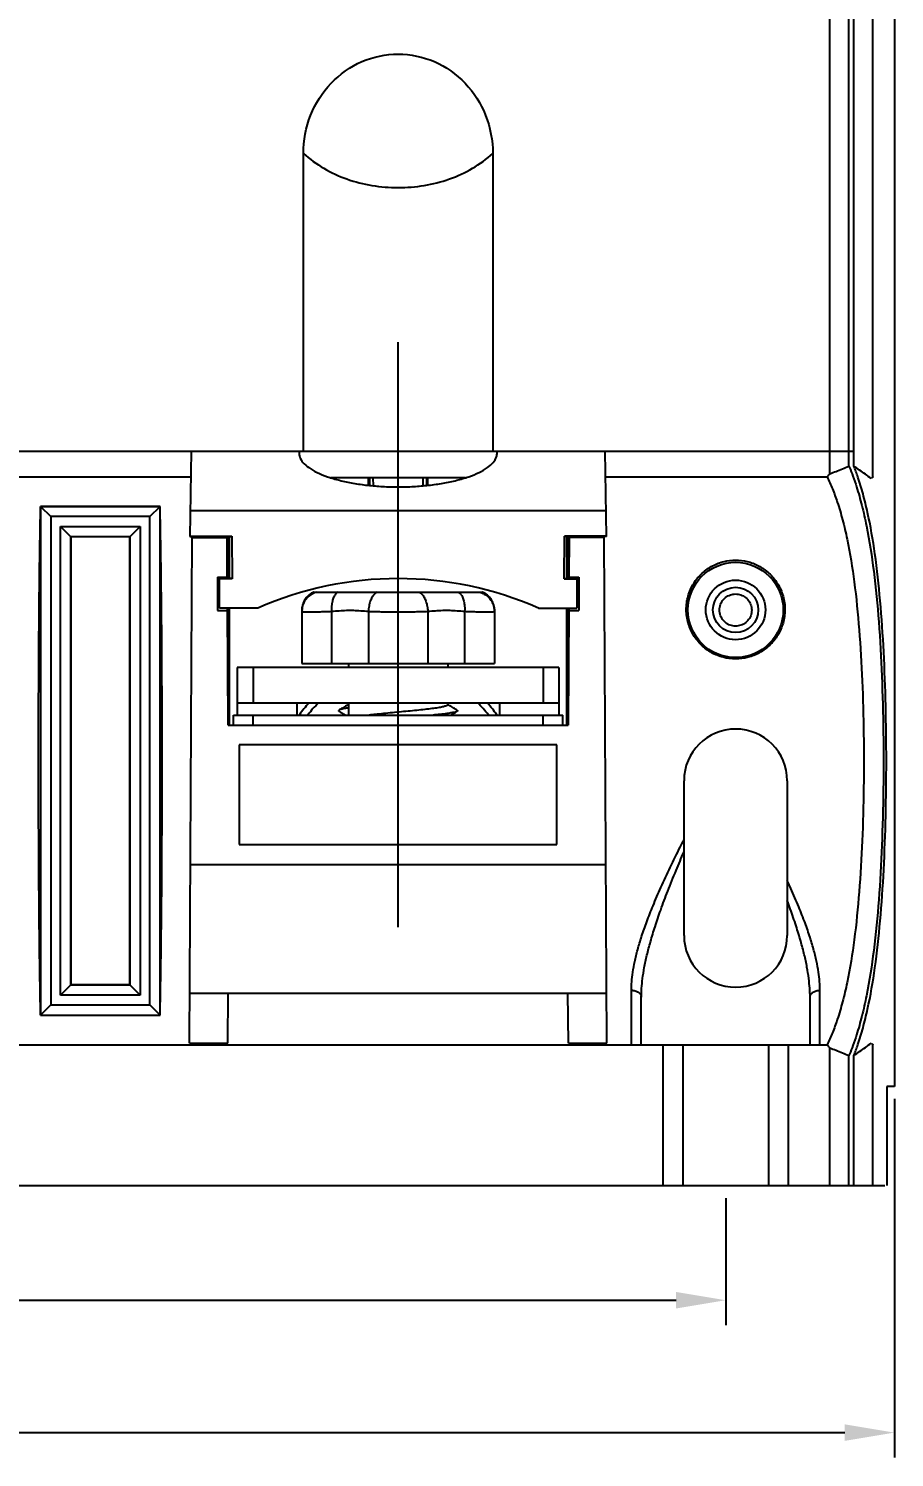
# Model space of a CAD drawing. Header units: millimetres. Extents: x 107 to 2900, y 85 to 3996.
# Drawn here: x 2060.7 to 2104.3, y 3585.3 to 3657.2 of the extents above; entities that cross this region are included whole.
import ezdxf
from ezdxf.lldxf.tags import DXFTag

# ---------------------------------------------------------------- set-up
doc = ezdxf.new("R2010")
doc.units = ezdxf.units.MM
doc.layers.add('2', color=7, linetype='Continuous')
doc.styles.get("Standard").update_dxf_attribs({"font": 'BareunDotumPro1.ttf'})
tags = doc.linetypes.add('CENTER', pattern=[2, 1.25, -0.25, 0.25, -0.25]).pattern_tags.tags
tags[10:11] = [DXFTag(74, 4), DXFTag(75, 0), DXFTag(340, '0'), DXFTag(46, 1.0), DXFTag(50, 0.0), DXFTag(44, 0.0), DXFTag(45, 0.0)]
tags[8:9] = [DXFTag(74, 4), DXFTag(75, 0), DXFTag(340, '0'), DXFTag(46, 1.0), DXFTag(50, 0.0), DXFTag(44, 0.0), DXFTag(45, 0.0)]
tags[6:7] = [DXFTag(74, 4), DXFTag(75, 0), DXFTag(340, '0'), DXFTag(46, 1.0), DXFTag(50, 0.0), DXFTag(44, 0.0), DXFTag(45, 0.0)]
tags[4:5] = [DXFTag(74, 4), DXFTag(75, 0), DXFTag(340, '0'), DXFTag(46, 1.0), DXFTag(50, 0.0), DXFTag(44, 0.0), DXFTag(45, 0.0)]
doc.dimstyles.new('ISO-25', dxfattribs={"dimtxt": 2.5, "dimasz": 2.5, "dimexe": 1.25, "dimexo": 0.625, "dimtad": 1, "dimtxsty": 'Standard', "dimcen": 2.5, "dimadec": 0, "dimazin": 0, "dimtfac": 1, "dimtmove": 0, "dimatfit": 3, "dimfxl": 0, "dimarcsym": 0})

# ---------------------------------------------------------------- blocks, each defined once
blk = doc.blocks.new('*D58')
at = {"color": 0, "lineweight": -2}
for p, q in [((2002.82, 3598.334), (2002.82, 3591.938)), ((2095.82, 3598.334), (2095.82, 3591.938)), ((2005.32, 3593.188), (2093.32, 3593.188))]:
    blk.add_line(p, q, dxfattribs=at)
at = {"color": 0}
for points in [[(2005.32, 3593.604), (2005.32, 3592.771), (2002.82, 3593.188)], [(2093.32, 3592.771), (2093.32, 3593.604), (2095.82, 3593.188)]]:
    blk.add_solid(points, dxfattribs=at)
at = {"layer": 'Defpoints', "color": 0}
for p in [(2002.82, 3598.959), (2095.82, 3598.959), (2095.82, 3593.188)]:
    blk.add_point(p, dxfattribs=at)
at = {"color": 0, "insert": (2049.32, 3595.063), "char_height": 2.5, "attachment_point": 5}
blk.add_mtext('93', dxfattribs=at)
blk = doc.blocks.new('*D59')
at = {"color": 0, "lineweight": -2}
for p, q in [((1994.32, 3603.334), (1994.32, 3585.269)), ((2104.32, 3603.334), (2104.32, 3585.269)), ((1996.82, 3586.519), (2101.82, 3586.519))]:
    blk.add_line(p, q, dxfattribs=at)
at = {"color": 0}
for points in [[(1996.82, 3586.936), (1996.82, 3586.103), (1994.32, 3586.519)], [(2101.82, 3586.103), (2101.82, 3586.936), (2104.32, 3586.519)]]:
    blk.add_solid(points, dxfattribs=at)
at = {"layer": 'Defpoints', "color": 0}
for p in [(1994.32, 3603.959), (2104.32, 3603.959), (2104.32, 3586.519)]:
    blk.add_point(p, dxfattribs=at)
at = {"color": 0, "insert": (2049.32, 3588.394), "char_height": 2.5, "attachment_point": 5}
blk.add_mtext('110', dxfattribs=at)

msp = doc.modelspace()

# ---------------------------------------------------------------- linework, layer by layer
at = {"color": 7, "linetype": 'Continuous'}
for p, q in [((2101.063, 3634.811), (2101.063, 3697.959)), ((2102.027, 3635.208), (2102.027, 3697.459)), ((2102.274, 3635.208), (2102.274, 3697.459)), ((2103.24, 3634.659), (2103.24, 3697.959)), ((2104.32, 3697.459), (2104.32, 3603.959)), ((2074.55, 3635.959), (2074.55, 3650.959)), ((2084.089, 3650.959), (2084.089, 3635.959)), ((1994.32, 3635.959), (2102.274, 3635.959)), ((2068.895, 3635.959), (2068.82, 3631.658)), ((2074.337, 3635.959), (2074.331, 3635.873)), ((2084.308, 3635.873), (2084.302, 3635.959)), ((2089.819, 3631.658), (2089.744, 3635.959)), ((2059.767, 3634.659), (2068.873, 3634.659)), ((2082.718, 3634.621), (2075.921, 3634.621)), ((2077.817, 3634.621), (2077.817, 3634.237)), ((2077.87, 3634.621), (2077.87, 3634.232)), ((2078.073, 3634.216), (2078.07, 3634.621)), ((2080.57, 3634.621), (2080.566, 3634.216)), ((2080.77, 3634.232), (2080.77, 3634.621)), ((2080.822, 3634.237), (2080.822, 3634.621)), ((2089.767, 3634.659), (2100.929, 3634.659)), ((2061.31, 3633.168), (2067.329, 3633.168)), ((2061.31, 3633.168), (2061.82, 3632.659)), ((2061.311, 3633.167), (2061.311, 3607.55)), ((2067.328, 3633.167), (2061.311, 3633.167)), ((2061.82, 3632.659), (2061.82, 3608.059)), ((2066.82, 3632.659), (2061.82, 3632.659)), ((2066.82, 3632.659), (2067.329, 3633.168)), ((2066.82, 3608.059), (2066.82, 3632.659)), ((2067.328, 3607.55), (2067.328, 3633.167)), ((2068.843, 3632.961), (2089.796, 3632.961)), ((2062.32, 3608.559), (2062.32, 3632.159)), ((2062.32, 3632.159), (2066.32, 3632.159)), ((2062.32, 3632.159), (2062.837, 3631.641)), ((2065.802, 3631.641), (2066.32, 3632.159)), ((2066.32, 3632.159), (2066.32, 3608.559)), ((2062.828, 3609.067), (2062.828, 3631.65)), ((2062.828, 3631.65), (2065.811, 3631.65)), ((2062.837, 3631.641), (2062.837, 3609.076)), ((2065.802, 3631.641), (2062.837, 3631.641)), ((2065.802, 3609.076), (2065.802, 3631.641)), ((2065.811, 3631.65), (2065.811, 3609.067)), ((2068.806, 3606.144), (2068.94, 3631.658)), ((2068.82, 3631.658), (2070.942, 3631.658)), ((2068.821, 3631.68), (2070.942, 3631.68)), ((2068.94, 3631.608), (2070.706, 3631.608)), ((2070.716, 3629.54), (2070.705, 3631.658)), ((2070.82, 3629.54), (2070.82, 3631.658)), ((2070.942, 3631.68), (2070.953, 3629.518)), ((2087.686, 3629.518), (2087.697, 3631.68)), ((2089.819, 3631.68), (2087.697, 3631.68)), ((2089.819, 3631.658), (2087.697, 3631.658)), ((2087.82, 3629.54), (2087.82, 3631.658)), ((2087.934, 3631.658), (2087.923, 3629.54)), ((2089.699, 3631.608), (2087.933, 3631.608)), ((2089.833, 3606.144), (2089.699, 3631.658)), ((2070.22, 3629.615), (2070.716, 3629.615)), ((2070.22, 3629.615), (2070.22, 3627.934)), ((2070.953, 3629.54), (2070.32, 3629.54)), ((2070.32, 3628.054), (2070.32, 3629.54)), ((2070.953, 3629.518), (2070.32, 3629.518)), ((2087.686, 3629.54), (2088.32, 3629.54)), ((2087.686, 3629.518), (2088.32, 3629.518)), ((2087.923, 3629.615), (2088.42, 3629.615)), ((2088.32, 3629.54), (2088.32, 3628.054)), ((2088.42, 3629.615), (2088.42, 3627.934)), ((2070.22, 3628.38), (2070.32, 3628.38)), ((2075.224, 3628.859), (2076.288, 3628.859)), ((2078.256, 3628.859), (2080.383, 3628.859)), ((2082.351, 3628.859), (2083.415, 3628.859)), ((2088.32, 3628.38), (2088.42, 3628.38)), ((2070.22, 3627.934), (2070.725, 3627.934)), ((2072.252, 3628.054), (2070.32, 3628.054)), ((2070.755, 3622.159), (2070.724, 3628.054)), ((2070.82, 3622.159), (2070.82, 3628.054)), ((2074.47, 3627.942), (2074.47, 3625.259)), ((2075.97, 3627.892), (2075.97, 3625.259)), ((2077.82, 3627.892), (2077.82, 3625.259)), ((2080.82, 3627.892), (2080.82, 3625.259)), ((2082.669, 3627.892), (2082.669, 3625.259)), ((2084.169, 3627.942), (2084.169, 3625.259)), ((2086.387, 3628.054), (2088.32, 3628.054)), ((2087.82, 3622.159), (2087.82, 3628.054)), ((2087.915, 3628.054), (2087.884, 3622.159)), ((2087.914, 3627.934), (2088.42, 3627.934)), ((2071.22, 3625.059), (2071.22, 3622.659)), ((2087.42, 3625.059), (2071.22, 3625.059)), ((2072.02, 3625.059), (2072.02, 3623.259)), ((2074.47, 3625.259), (2084.169, 3625.259)), ((2076.82, 3625.259), (2076.82, 3625.059)), ((2081.82, 3625.259), (2081.82, 3625.059)), ((2086.62, 3625.059), (2086.62, 3623.259)), ((2087.42, 3625.059), (2087.42, 3622.659)), ((2087.42, 3623.259), (2071.22, 3623.259)), ((2074.22, 3623.259), (2074.22, 3622.659)), ((2076.82, 3623.259), (2076.82, 3622.659)), ((2081.82, 3623.259), (2081.82, 3623.184)), ((2084.42, 3623.259), (2084.42, 3622.659)), ((2071.02, 3622.659), (2087.62, 3622.659)), ((2071.02, 3622.159), (2071.02, 3622.659)), ((2072.02, 3622.159), (2072.02, 3622.659)), ((2086.62, 3622.159), (2086.62, 3622.659)), ((2087.62, 3622.159), (2087.62, 3622.659)), ((2070.755, 3622.159), (2087.884, 3622.159)), ((2087.32, 3621.159), (2071.32, 3621.159)), ((2071.32, 3621.159), (2071.32, 3616.144)), ((2087.32, 3616.144), (2087.32, 3621.159)), ((2071.32, 3616.144), (2087.32, 3616.144)), ((2068.853, 3615.144), (2089.786, 3615.144)), ((2062.32, 3608.559), (2062.837, 3609.076)), ((2065.811, 3609.067), (2062.828, 3609.067)), ((2062.837, 3609.076), (2065.802, 3609.076)), ((2065.802, 3609.076), (2066.32, 3608.559)), ((2091.07, 3606.059), (2091.07, 3608.803)), ((2100.57, 3606.059), (2100.57, 3608.803)), ((2066.32, 3608.559), (2062.32, 3608.559)), ((2068.82, 3608.659), (2089.82, 3608.659)), ((2070.741, 3606.144), (2070.763, 3608.659)), ((2087.898, 3606.144), (2087.876, 3608.659)), ((2091.57, 3606.059), (2091.57, 3608.459)), ((2100.07, 3606.059), (2100.07, 3608.459)), ((2061.31, 3607.549), (2061.82, 3608.059)), ((2061.31, 3607.549), (2067.329, 3607.549)), ((2061.311, 3607.55), (2067.328, 3607.55)), ((2061.82, 3608.059), (2066.82, 3608.059)), ((2066.82, 3608.059), (2067.329, 3607.549)), ((1997.71, 3606.059), (2100.929, 3606.059)), ((2068.806, 3606.144), (2070.741, 3606.144)), ((2087.898, 3606.144), (2089.833, 3606.144)), ((2092.67, 3598.959), (2092.67, 3606.059)), ((2093.67, 3598.959), (2093.67, 3606.059)), ((2097.97, 3606.059), (2097.97, 3598.959)), ((2098.97, 3606.059), (2098.97, 3598.959)), ((2103.24, 3598.959), (2103.24, 3606.059)), ((2101.063, 3598.959), (2101.063, 3605.907)), ((2102.027, 3598.959), (2102.027, 3605.51)), ((2102.274, 3598.959), (2102.274, 3605.51)), ((2104.32, 3603.959), (2103.933, 3603.959)), ((2103.933, 3603.959), (2103.933, 3598.959)), ((1994.706, 3598.959), (2103.833, 3598.959))]:
    msp.add_line(p, q, dxfattribs=at)
msp.add_line((2093.67, 3598.959), (2097.97, 3598.959))
for radius in [2.4, 1.5, 1.141]:
    msp.add_circle((2096.32, 3627.959), radius, dxfattribs=at)
for centre, radius, start, end in [((2079.32, 3611.986), 17.553, 66.25627, 113.74373), ((2075.47, 3627.942), 1, 113.59432, 180.00008), ((2083.169, 3627.942), 1, 359.99992, 66.40568), ((2079.32, 3619.159), 6.09, 137.65432, 144.72386), ((2079.32, 3619.159), 5.75, 134.20131, 142.30207), ((2079.32, 3619.159), 5.75, 37.69793, 45.79869), ((2079.32, 3619.159), 6.09, 35.27614, 42.34568)]:
    msp.add_arc(centre, radius, start, end, dxfattribs=at)
for points, knots in [([(2074.55, 3650.959), (2074.55, 3651.608), (2074.794, 3652.911), (2075.847, 3654.572), (2077.432, 3655.694), (2078.698, 3655.959), (2079.32, 3655.959)], [0, 0, 0, 0, 1.94756, 3.871175, 5.76041, 7.624952, 7.624952, 7.624952, 7.624952]), ([(2079.32, 3655.959), (2079.941, 3655.959), (2081.207, 3655.694), (2082.792, 3654.572), (2083.845, 3652.911), (2084.089, 3651.608), (2084.089, 3650.959)], [0, 0, 0, 0, 1.864542, 3.753778, 5.677393, 7.624952, 7.624952, 7.624952, 7.624952]), ([(2074.55, 3650.959), (2074.863, 3650.673), (2075.556, 3650.166), (2076.732, 3649.627), (2078.002, 3649.307), (2079.32, 3649.201), (2080.637, 3649.307), (2081.907, 3649.627), (2083.083, 3650.166), (2083.776, 3650.673), (2084.089, 3650.959)], [0, 0, 0, 0, 1.272243, 2.553383, 3.858524, 5.180168, 6.501812, 7.806953, 9.088093, 10.360336, 10.360336, 10.360336, 10.360336]), ([(2074.331, 3635.873), (2074.331, 3635.805), (2074.36, 3635.628), (2074.53, 3635.361), (2074.838, 3635.099), (2075.258, 3634.861), (2075.779, 3634.652), (2076.385, 3634.475), (2077.059, 3634.334), (2077.784, 3634.232), (2078.544, 3634.17), (2079.059, 3634.156), (2079.32, 3634.156)], [0, 0, 0, 0, 0.203734, 0.528289, 0.925523, 1.407122, 1.970203, 2.604887, 3.297966, 4.035159, 4.801755, 5.582085, 5.582085, 5.582085, 5.582085]), ([(2079.32, 3634.156), (2079.58, 3634.156), (2080.095, 3634.17), (2080.855, 3634.232), (2081.58, 3634.334), (2082.255, 3634.475), (2082.86, 3634.652), (2083.381, 3634.861), (2083.801, 3635.099), (2084.109, 3635.361), (2084.279, 3635.628), (2084.308, 3635.805), (2084.308, 3635.873)], [0, 0, 0, 0, 0.780331, 1.546927, 2.284119, 2.977198, 3.611882, 4.174963, 4.656562, 5.053796, 5.378351, 5.582085, 5.582085, 5.582085, 5.582085]), ([(2100.929, 3634.659), (2100.944, 3634.675), (2100.974, 3634.709), (2101.019, 3634.76), (2101.048, 3634.794), (2101.063, 3634.811)], [0, 0, 0, 0, 0.0674478, 0.1350212, 0.20272, 0.20272, 0.20272, 0.20272]), ([(2101.063, 3634.811), (2101.169, 3634.854), (2101.381, 3634.941), (2101.702, 3635.074), (2101.918, 3635.162), (2102.027, 3635.208)], [0, 0, 0, 0, 0.341067, 0.688457, 1.042153, 1.042153, 1.042153, 1.042153]), ([(2102.058, 3635.135), (2102.118, 3634.992), (2102.243, 3634.67), (2102.459, 3634.034), (2102.693, 3633.198), (2103.009, 3631.783), (2103.309, 3629.828), (2103.55, 3627.301), (2103.699, 3624.594), (2103.769, 3621.781), (2103.769, 3618.936), (2103.699, 3616.124), (2103.55, 3613.416), (2103.309, 3610.89), (2103.009, 3608.934), (2102.693, 3607.519), (2102.459, 3606.683), (2102.243, 3606.047), (2102.118, 3605.725), (2102.058, 3605.583)], [0, 0, 0, 0, 0.463011, 1.035557, 2.014411, 3.067396, 5.382461, 7.943506, 10.68002, 13.51464, 16.381502, 19.216154, 21.952744, 24.513796, 26.828842, 27.881838, 28.860707, 29.43324, 29.896226, 29.896226, 29.896226, 29.896226]), ([(2102.274, 3605.509), (2102.348, 3605.692), (2102.518, 3606.154), (2102.752, 3606.932), (2103.064, 3608.217), (2103.37, 3610.012), (2103.626, 3612.36), (2103.796, 3614.913), (2103.892, 3617.603), (2103.923, 3620.359), (2103.892, 3623.114), (2103.796, 3625.804), (2103.626, 3628.357), (2103.37, 3630.705), (2103.064, 3632.5), (2102.752, 3633.785), (2102.518, 3634.563), (2102.348, 3635.025), (2102.274, 3635.208)], [0, 0, 0, 0, 0.590407, 1.476782, 2.435061, 4.557223, 6.933281, 9.517562, 12.230875, 15.007767, 17.784647, 20.497923, 23.082174, 25.458295, 27.580473, 28.538748, 29.425125, 30.015599, 30.015599, 30.015599, 30.015599]), ([(2103.147, 3634.583), (2103.051, 3634.653), (2102.859, 3634.793), (2102.568, 3635.002), (2102.372, 3635.139), (2102.274, 3635.208)], [0, 0, 0, 0, 0.356038, 0.713735, 1.072856, 1.072856, 1.072856, 1.072856]), ([(2100.93, 3634.659), (2101.027, 3634.46), (2101.212, 3634.041), (2101.473, 3633.32), (2101.72, 3632.476), (2102.031, 3631.141), (2102.327, 3629.296), (2102.564, 3626.911), (2102.711, 3624.356), (2102.781, 3621.702), (2102.781, 3619.016), (2102.711, 3616.362), (2102.564, 3613.807), (2102.327, 3611.421), (2102.031, 3609.576), (2101.72, 3608.241), (2101.473, 3607.398), (2101.212, 3606.676), (2101.027, 3606.257), (2100.93, 3606.058)], [0, 0, 0, 0, 0.662796, 1.373783, 2.300692, 3.296634, 5.483974, 7.90205, 10.48504, 13.160321, 15.865947, 18.541258, 21.12432, 23.542403, 25.729724, 26.725677, 27.652601, 28.36358, 29.026346, 29.026346, 29.026346, 29.026346]), ([(2103.24, 3634.659), (2103.23, 3634.65), (2103.209, 3634.634), (2103.178, 3634.608), (2103.157, 3634.592), (2103.147, 3634.583)], [0, 0, 0, 0, 0.0400388, 0.0800812, 0.1201271, 0.1201271, 0.1201271, 0.1201271]), ([(2061.31, 3607.549), (2061.296, 3608.238), (2061.271, 3609.723), (2061.242, 3612.088), (2061.222, 3614.703), (2061.209, 3617.488), (2061.205, 3620.359), (2061.209, 3623.23), (2061.222, 3626.014), (2061.242, 3628.629), (2061.271, 3630.994), (2061.296, 3632.48), (2061.31, 3633.168)], [0, 0, 0, 0, 2.066607, 4.456351, 7.097404, 9.910266, 12.810366, 15.710465, 18.523328, 21.16438, 23.554125, 25.620731, 25.620731, 25.620731, 25.620731]), ([(2067.329, 3607.549), (2067.344, 3608.238), (2067.368, 3609.723), (2067.397, 3612.088), (2067.417, 3614.703), (2067.43, 3617.488), (2067.434, 3620.359), (2067.43, 3623.23), (2067.417, 3626.014), (2067.397, 3628.629), (2067.368, 3630.994), (2067.344, 3632.48), (2067.329, 3633.168)], [0, 0, 0, 0, 2.066607, 4.456351, 7.097404, 9.910266, 12.810366, 15.710465, 18.523328, 21.16438, 23.554125, 25.620731, 25.620731, 25.620731, 25.620731]), ([(2070.796, 3629.54), (2070.793, 3629.997), (2070.789, 3630.703), (2070.783, 3631.409), (2070.781, 3631.658)], [0, 0, 0, 0, 1.371543, 2.118142, 2.118142, 2.118142, 2.118142]), ([(2087.843, 3629.54), (2087.846, 3629.997), (2087.85, 3630.703), (2087.856, 3631.409), (2087.858, 3631.658)], [0, 0, 0, 0, 1.371543, 2.118142, 2.118142, 2.118142, 2.118142]), ([(2093.835, 3627.959), (2093.833, 3628.195), (2093.896, 3628.665), (2094.179, 3629.305), (2094.611, 3629.828), (2095.142, 3630.203), (2095.722, 3630.422), (2096.319, 3630.494), (2096.917, 3630.422), (2097.497, 3630.203), (2098.028, 3629.828), (2098.46, 3629.305), (2098.743, 3628.665), (2098.806, 3628.195), (2098.804, 3627.959)], [0, 0, 0, 0, 0.708506, 1.399966, 2.073695, 2.717076, 3.328268, 3.917116, 4.50498, 5.116285, 5.75893, 6.434036, 7.12562, 7.833686, 7.833686, 7.833686, 7.833686]), ([(2075.224, 3628.859), (2075.139, 3628.837), (2074.973, 3628.771), (2074.76, 3628.611), (2074.596, 3628.401), (2074.493, 3628.156), (2074.47, 3627.979), (2074.47, 3627.892)], [0, 0, 0, 0, 0.263671, 0.527196, 0.790551, 1.053757, 1.316877, 1.316877, 1.316877, 1.316877]), ([(2074.574, 3628.386), (2074.573, 3628.385), (2074.55, 3628.338), (2074.531, 3628.29), (2074.516, 3628.242)], [0, 0, 0, 0, 0.0040152, 0.1547341, 0.1547341, 0.1547341, 0.1547341]), ([(2074.574, 3628.386), (2074.573, 3628.385), (2074.55, 3628.339), (2074.531, 3628.29), (2074.516, 3628.243)], [0, 0, 0, 0, 0.004011, 0.1546211, 0.1546211, 0.1546211, 0.1546211]), ([(2074.698, 3628.578), (2074.697, 3628.577), (2074.668, 3628.541), (2074.641, 3628.503), (2074.617, 3628.465)], [0, 0, 0, 0, 0.0060279, 0.1393603, 0.1393603, 0.1393603, 0.1393603]), ([(2074.863, 3628.737), (2074.861, 3628.736), (2074.826, 3628.709), (2074.793, 3628.68), (2074.764, 3628.65)], [0, 0, 0, 0, 0.0076805, 0.1323707, 0.1323707, 0.1323707, 0.1323707]), ([(2074.863, 3628.737), (2074.861, 3628.736), (2074.826, 3628.709), (2074.793, 3628.68), (2074.764, 3628.65)], [0, 0, 0, 0, 0.0076723, 0.1322679, 0.1322679, 0.1322679, 0.1322679]), ([(2075.07, 3628.859), (2075.064, 3628.856), (2074.991, 3628.823), (2074.921, 3628.782), (2074.863, 3628.737)], [0, 0, 0, 0, 0.0197613, 0.2394933, 0.2394933, 0.2394933, 0.2394933]), ([(2075.07, 3628.859), (2075.064, 3628.856), (2074.991, 3628.823), (2074.921, 3628.782), (2074.863, 3628.737)], [0, 0, 0, 0, 0.0197518, 0.2394887, 0.2394887, 0.2394887, 0.2394887]), ([(2075.07, 3628.859), (2075.07, 3628.864), (2075.105, 3628.851), (2075.143, 3628.864), (2075.195, 3628.859), (2075.224, 3628.859)], [0, 0, 0, 0, 0.0160581, 0.0669174, 0.1546589, 0.1546589, 0.1546589, 0.1546589]), ([(2076.288, 3628.859), (2076.243, 3628.835), (2076.157, 3628.758), (2076.065, 3628.595), (2075.999, 3628.388), (2075.965, 3628.148), (2075.964, 3627.978), (2075.97, 3627.892)], [0, 0, 0, 0, 0.152049, 0.336954, 0.555567, 0.800934, 1.061768, 1.061768, 1.061768, 1.061768]), ([(2076.288, 3628.859), (2076.434, 3628.859), (2076.736, 3628.858), (2077.207, 3628.859), (2077.717, 3628.858), (2078.071, 3628.859), (2078.256, 3628.859)], [0, 0, 0, 0, 0.437713, 0.906524, 1.412766, 1.967749, 1.967749, 1.967749, 1.967749]), ([(2078.256, 3628.859), (2078.207, 3628.835), (2078.113, 3628.758), (2078.001, 3628.597), (2077.91, 3628.39), (2077.846, 3628.15), (2077.825, 3627.979), (2077.82, 3627.892)], [0, 0, 0, 0, 0.161349, 0.356929, 0.584717, 0.83614, 1.099069, 1.099069, 1.099069, 1.099069]), ([(2080.383, 3628.859), (2080.568, 3628.859), (2080.922, 3628.858), (2081.432, 3628.859), (2081.903, 3628.858), (2082.205, 3628.859), (2082.351, 3628.859)], [0, 0, 0, 0, 0.554921, 1.061188, 1.529982, 1.967749, 1.967749, 1.967749, 1.967749]), ([(2080.383, 3628.859), (2080.432, 3628.835), (2080.526, 3628.758), (2080.638, 3628.597), (2080.729, 3628.39), (2080.793, 3628.15), (2080.814, 3627.979), (2080.82, 3627.892)], [0, 0, 0, 0, 0.161361, 0.356958, 0.584768, 0.836212, 1.099158, 1.099158, 1.099158, 1.099158]), ([(2082.351, 3628.859), (2082.396, 3628.835), (2082.482, 3628.758), (2082.574, 3628.595), (2082.64, 3628.388), (2082.674, 3628.148), (2082.675, 3627.978), (2082.669, 3627.892)], [0, 0, 0, 0, 0.152032, 0.336919, 0.555511, 0.800857, 1.061672, 1.061672, 1.061672, 1.061672]), ([(2083.415, 3628.859), (2083.444, 3628.859), (2083.496, 3628.864), (2083.533, 3628.85), (2083.57, 3628.864), (2083.57, 3628.859)], [0, 0, 0, 0, 0.0872353, 0.1383617, 0.1546589, 0.1546589, 0.1546589, 0.1546589]), ([(2083.415, 3628.859), (2083.5, 3628.837), (2083.666, 3628.771), (2083.879, 3628.611), (2084.043, 3628.401), (2084.146, 3628.156), (2084.169, 3627.979), (2084.169, 3627.892)], [0, 0, 0, 0, 0.263684, 0.527221, 0.790589, 1.053807, 1.316939, 1.316939, 1.316939, 1.316939]), ([(2083.776, 3628.737), (2083.718, 3628.782), (2083.648, 3628.823), (2083.576, 3628.856), (2083.569, 3628.859)], [0, 0, 0, 0, 0.219732, 0.2394933, 0.2394933, 0.2394933, 0.2394933]), ([(2083.776, 3628.737), (2083.718, 3628.782), (2083.648, 3628.823), (2083.576, 3628.856), (2083.569, 3628.859)], [0, 0, 0, 0, 0.2197369, 0.2394887, 0.2394887, 0.2394887, 0.2394887]), ([(2083.875, 3628.65), (2083.846, 3628.68), (2083.813, 3628.709), (2083.778, 3628.736), (2083.776, 3628.737)], [0, 0, 0, 0, 0.1246902, 0.1323707, 0.1323707, 0.1323707, 0.1323707]), ([(2083.875, 3628.65), (2083.846, 3628.68), (2083.813, 3628.709), (2083.778, 3628.736), (2083.776, 3628.737)], [0, 0, 0, 0, 0.1245955, 0.1322679, 0.1322679, 0.1322679, 0.1322679]), ([(2084.022, 3628.465), (2083.998, 3628.503), (2083.972, 3628.541), (2083.942, 3628.577), (2083.941, 3628.578)], [0, 0, 0, 0, 0.1333323, 0.1393603, 0.1393603, 0.1393603, 0.1393603]), ([(2084.022, 3628.465), (2083.998, 3628.503), (2083.971, 3628.541), (2083.942, 3628.577), (2083.941, 3628.578)], [0, 0, 0, 0, 0.1332298, 0.1392512, 0.1392512, 0.1392512, 0.1392512]), ([(2084.123, 3628.242), (2084.108, 3628.29), (2084.089, 3628.338), (2084.066, 3628.385), (2084.065, 3628.386)], [0, 0, 0, 0, 0.150719, 0.1547341, 0.1547341, 0.1547341, 0.1547341]), ([(2084.123, 3628.243), (2084.108, 3628.29), (2084.089, 3628.339), (2084.066, 3628.385), (2084.065, 3628.386)], [0, 0, 0, 0, 0.1506101, 0.1546211, 0.1546211, 0.1546211, 0.1546211]), ([(2096.32, 3627.142), (2096.229, 3627.142), (2096.044, 3627.173), (2095.797, 3627.311), (2095.607, 3627.53), (2095.504, 3627.806), (2095.505, 3628.104), (2095.611, 3628.381), (2095.803, 3628.598), (2096.05, 3628.733), (2096.231, 3628.763), (2096.32, 3628.763)], [0, 0, 0, 0, 0.272092, 0.550139, 0.832861, 1.122473, 1.416691, 1.707062, 1.992438, 2.26882, 2.533603, 2.533603, 2.533603, 2.533603]), ([(2096.32, 3628.763), (2096.409, 3628.763), (2096.592, 3628.732), (2096.838, 3628.597), (2097.029, 3628.379), (2097.135, 3628.103), (2097.135, 3627.805), (2097.031, 3627.528), (2096.841, 3627.31), (2096.594, 3627.173), (2096.41, 3627.142), (2096.32, 3627.142)], [0, 0, 0, 0, 0.268151, 0.543737, 0.826922, 1.118633, 1.412844, 1.702024, 1.985866, 2.26195, 2.533606, 2.533606, 2.533606, 2.533606]), ([(2070.819, 3622.159), (2070.818, 3622.505), (2070.817, 3623.771), (2070.813, 3625.696), (2070.807, 3627.275), (2070.804, 3627.934)], [0, 0, 0, 0, 1.039234, 3.796633, 5.775587, 5.775587, 5.775587, 5.775587]), ([(2074.47, 3627.892), (2074.47, 3627.884), (2074.507, 3627.874), (2074.56, 3627.87), (2074.664, 3627.866), (2074.8, 3627.865), (2074.975, 3627.865), (2075.183, 3627.867), (2075.422, 3627.871), (2075.688, 3627.878), (2075.873, 3627.886), (2075.97, 3627.892)], [0, 0, 0, 0, 0.023827, 0.084592, 0.184711, 0.323196, 0.4982, 0.70727, 0.947333, 1.21464, 1.504787, 1.504787, 1.504787, 1.504787]), ([(2075.97, 3627.892), (2076.098, 3627.902), (2076.346, 3627.923), (2076.714, 3627.943), (2077.075, 3627.943), (2077.443, 3627.923), (2077.692, 3627.902), (2077.82, 3627.892)], [0, 0, 0, 0, 0.38478, 0.748507, 1.10426, 1.468012, 1.853004, 1.853004, 1.853004, 1.853004]), ([(2077.82, 3627.892), (2077.923, 3627.886), (2078.135, 3627.878), (2078.461, 3627.871), (2078.799, 3627.867), (2079.145, 3627.865), (2079.494, 3627.865), (2079.84, 3627.867), (2080.178, 3627.871), (2080.504, 3627.878), (2080.716, 3627.886), (2080.82, 3627.892)], [0, 0, 0, 0, 0.309898, 0.637514, 0.977615, 1.325196, 1.675256, 2.022851, 2.362945, 2.690584, 3.000769, 3.000769, 3.000769, 3.000769]), ([(2080.82, 3627.892), (2080.947, 3627.902), (2081.196, 3627.923), (2081.564, 3627.943), (2081.925, 3627.943), (2082.293, 3627.923), (2082.541, 3627.902), (2082.669, 3627.892)], [0, 0, 0, 0, 0.385007, 0.748658, 1.104405, 1.468195, 1.853004, 1.853004, 1.853004, 1.853004]), ([(2082.669, 3627.892), (2082.766, 3627.886), (2082.952, 3627.878), (2083.217, 3627.871), (2083.456, 3627.867), (2083.664, 3627.865), (2083.839, 3627.865), (2083.975, 3627.866), (2084.079, 3627.87), (2084.132, 3627.874), (2084.169, 3627.884), (2084.169, 3627.892)], [0, 0, 0, 0, 0.290224, 0.557849, 0.797812, 1.006771, 1.181683, 1.320105, 1.420185, 1.480942, 1.504785, 1.504785, 1.504785, 1.504785]), ([(2087.82, 3622.159), (2087.821, 3622.505), (2087.822, 3623.771), (2087.827, 3625.696), (2087.832, 3627.275), (2087.835, 3627.934)], [0, 0, 0, 0, 1.039234, 3.796633, 5.775587, 5.775587, 5.775587, 5.775587]), ([(2098.804, 3627.959), (2098.802, 3627.734), (2098.737, 3627.29), (2098.471, 3626.681), (2098.064, 3626.17), (2097.546, 3625.785), (2096.952, 3625.546), (2096.319, 3625.465), (2095.685, 3625.547), (2095.091, 3625.786), (2094.574, 3626.171), (2094.167, 3626.682), (2093.902, 3627.291), (2093.837, 3627.735), (2093.835, 3627.959)], [0, 0, 0, 0, 0.672732, 1.328074, 1.972167, 2.609561, 3.242203, 3.873713, 4.503945, 5.137784, 5.773923, 6.418911, 7.072874, 7.745083, 7.745083, 7.745083, 7.745083]), ([(2076.82, 3623.202), (2076.783, 3623.18), (2076.682, 3623.119), (2076.524, 3623.023), (2076.402, 3622.95), (2076.346, 3622.915)], [0, 0, 0, 0, 0.1292631, 0.3549477, 0.554252, 0.554252, 0.554252, 0.554252]), ([(2081.816, 3623.183), (2081.817, 3623.179), (2081.818, 3623.148), (2081.719, 3623.118), (2081.592, 3623.076), (2081.365, 3623.037), (2081.084, 3622.994), (2080.74, 3622.952), (2080.351, 3622.91), (2079.927, 3622.867), (2079.483, 3622.824), (2079.034, 3622.781), (2078.595, 3622.739), (2078.202, 3622.699), (2077.958, 3622.671), (2077.853, 3622.659)], [0, 0, 0, 0, 0.011028, 0.087998, 0.238249, 0.461883, 0.752808, 1.101991, 1.498232, 1.928662, 2.379263, 2.83531, 3.281871, 3.70435, 4.019193, 4.019193, 4.019193, 4.019193]), ([(2082.293, 3622.915), (2082.237, 3622.95), (2082.115, 3623.023), (2081.96, 3623.117), (2081.862, 3623.177), (2081.828, 3623.197)], [0, 0, 0, 0, 0.1993043, 0.4249889, 0.5444884, 0.5444884, 0.5444884, 0.5444884]), ([(2076.346, 3622.914), (2076.335, 3622.907), (2076.304, 3622.884), (2076.335, 3622.86), (2076.346, 3622.853)], [0, 0, 0, 0, 0.04060052, 0.08120101, 0.08120101, 0.08120101, 0.08120101]), ([(2076.819, 3623.024), (2076.787, 3623.019), (2076.68, 3623.002), (2076.528, 3622.974), (2076.4, 3622.945), (2076.352, 3622.918), (2076.346, 3622.914)], [0, 0, 0, 0, 0.0990229, 0.323918, 0.4655319, 0.4875026, 0.4875026, 0.4875026, 0.4875026]), ([(2076.346, 3622.852), (2076.403, 3622.817), (2076.51, 3622.753), (2076.616, 3622.688), (2076.665, 3622.659)], [0, 0, 0, 0, 0.2030943, 0.373437, 0.373437, 0.373437, 0.373437]), ([(2082.293, 3622.853), (2082.287, 3622.849), (2082.239, 3622.822), (2082.111, 3622.794), (2081.893, 3622.752), (2081.595, 3622.713), (2081.314, 3622.682), (2081.134, 3622.664), (2081.077, 3622.658)], [0, 0, 0, 0, 0.021971, 0.163585, 0.38848, 0.691303, 1.063414, 1.235568, 1.235568, 1.235568, 1.235568]), ([(2081.974, 3622.659), (2082.023, 3622.688), (2082.129, 3622.753), (2082.236, 3622.817), (2082.293, 3622.852)], [0, 0, 0, 0, 0.1703427, 0.373437, 0.373437, 0.373437, 0.373437]), ([(2082.293, 3622.914), (2082.304, 3622.907), (2082.335, 3622.884), (2082.304, 3622.86), (2082.293, 3622.853)], [0, 0, 0, 0, 0.04060052, 0.08120101, 0.08120101, 0.08120101, 0.08120101]), ([(2091.07, 3608.803), (2091.07, 3608.944), (2091.082, 3609.246), (2091.139, 3609.729), (2091.239, 3610.27), (2091.388, 3610.873), (2091.589, 3611.539), (2091.848, 3612.277), (2092.172, 3613.1), (2092.569, 3614.017), (2093.027, 3615.002), (2093.421, 3615.803), (2093.656, 3616.268), (2093.72, 3616.393)], [0, 0, 0, 0, 0.422792, 0.906336, 1.455521, 2.074438, 2.767086, 3.543053, 4.42061, 5.42041, 6.537691, 7.679321, 8.100197, 8.100197, 8.100197, 8.100197]), ([(2091.57, 3608.459), (2091.57, 3608.604), (2091.581, 3608.915), (2091.631, 3609.411), (2091.721, 3609.969), (2091.854, 3610.589), (2092.034, 3611.275), (2092.266, 3612.035), (2092.556, 3612.883), (2092.91, 3613.826), (2093.305, 3614.801), (2093.584, 3615.458), (2093.72, 3615.77)], [0, 0, 0, 0, 0.435302, 0.932476, 1.495794, 2.12874, 2.834784, 3.623176, 4.511986, 5.521643, 6.646962, 7.66546, 7.66546, 7.66546, 7.66546]), ([(2100.57, 3608.803), (2100.57, 3608.946), (2100.556, 3609.251), (2100.499, 3609.739), (2100.397, 3610.287), (2100.245, 3610.897), (2100.04, 3611.571), (2099.776, 3612.319), (2099.444, 3613.154), (2099.148, 3613.835), (2098.964, 3614.24), (2098.92, 3614.337)], [0, 0, 0, 0, 0.427247, 0.916372, 1.47223, 2.098811, 2.800224, 3.586766, 4.477787, 5.4942, 5.813363, 5.813363, 5.813363, 5.813363]), ([(2100.07, 3608.459), (2100.07, 3608.606), (2100.058, 3608.92), (2100.006, 3609.422), (2099.915, 3609.986), (2099.779, 3610.614), (2099.596, 3611.308), (2099.36, 3612.078), (2099.126, 3612.755), (2098.972, 3613.176), (2098.92, 3613.315)], [0, 0, 0, 0, 0.439892, 0.94279, 1.512915, 2.153631, 2.868512, 3.667522, 4.569811, 5.014474, 5.014474, 5.014474, 5.014474]), ([(2091.07, 3608.803), (2091.134, 3608.803), (2091.259, 3608.787), (2091.422, 3608.715), (2091.539, 3608.603), (2091.57, 3608.505), (2091.57, 3608.459)], [0, 0, 0, 0, 0.1931281, 0.3716869, 0.5273304, 0.6644785, 0.6644785, 0.6644785, 0.6644785]), ([(2100.07, 3608.459), (2100.07, 3608.505), (2100.1, 3608.603), (2100.217, 3608.715), (2100.381, 3608.787), (2100.505, 3608.803), (2100.57, 3608.803)], [0, 0, 0, 0, 0.1371482, 0.2927917, 0.4713504, 0.6644785, 0.6644785, 0.6644785, 0.6644785]), ([(2101.063, 3605.907), (2101.048, 3605.923), (2101.019, 3605.957), (2100.974, 3606.008), (2100.944, 3606.042), (2100.929, 3606.059)], [0, 0, 0, 0, 0.0676997, 0.1352739, 0.2027225, 0.2027225, 0.2027225, 0.2027225]), ([(2102.274, 3605.51), (2102.372, 3605.578), (2102.568, 3605.715), (2102.859, 3605.924), (2103.051, 3606.064), (2103.147, 3606.134)], [0, 0, 0, 0, 0.359121, 0.716819, 1.072857, 1.072857, 1.072857, 1.072857]), ([(2103.147, 3606.134), (2103.157, 3606.126), (2103.178, 3606.109), (2103.209, 3606.084), (2103.23, 3606.067), (2103.24, 3606.059)], [0, 0, 0, 0, 0.040045, 0.0800864, 0.1201242, 0.1201242, 0.1201242, 0.1201242]), ([(2101.063, 3605.907), (2101.169, 3605.863), (2101.381, 3605.776), (2101.702, 3605.644), (2101.918, 3605.555), (2102.027, 3605.51)], [0, 0, 0, 0, 0.341066, 0.688455, 1.042152, 1.042152, 1.042152, 1.042152])]:
    msp.add_open_spline(points, degree=3, knots=knots, dxfattribs=at)
for points in [[(2102.027, 3635.208), (2102.038, 3635.184), (2102.048, 3635.159), (2102.058, 3635.135)], [(2074.516, 3628.243), (2074.508, 3628.219), (2074.502, 3628.194), (2074.496, 3628.17)], [(2074.516, 3628.242), (2074.508, 3628.219), (2074.502, 3628.194), (2074.496, 3628.17)], [(2074.617, 3628.465), (2074.602, 3628.439), (2074.587, 3628.413), (2074.574, 3628.386)], [(2074.617, 3628.465), (2074.602, 3628.439), (2074.587, 3628.413), (2074.574, 3628.386)], [(2074.764, 3628.65), (2074.741, 3628.627), (2074.719, 3628.603), (2074.698, 3628.578)], [(2083.941, 3628.578), (2083.92, 3628.603), (2083.898, 3628.627), (2083.875, 3628.65)], [(2083.941, 3628.578), (2083.92, 3628.603), (2083.898, 3628.627), (2083.875, 3628.65)], [(2084.065, 3628.386), (2084.052, 3628.413), (2084.037, 3628.439), (2084.022, 3628.465)], [(2084.065, 3628.386), (2084.052, 3628.413), (2084.037, 3628.439), (2084.022, 3628.465)], [(2084.143, 3628.17), (2084.137, 3628.194), (2084.131, 3628.219), (2084.123, 3628.243)], [(2084.143, 3628.17), (2084.137, 3628.194), (2084.131, 3628.219), (2084.123, 3628.242)], [(2070.804, 3627.934), (2070.804, 3627.974), (2070.803, 3628.014), (2070.803, 3628.054)], [(2074.496, 3628.17), (2074.479, 3628.096), (2074.47, 3628.019), (2074.47, 3627.942)], [(2084.169, 3627.942), (2084.169, 3628.019), (2084.16, 3628.096), (2084.143, 3628.17)], [(2084.169, 3627.942), (2084.169, 3628.019), (2084.16, 3628.096), (2084.143, 3628.17)], [(2087.835, 3627.934), (2087.835, 3627.974), (2087.836, 3628.014), (2087.836, 3628.054)], [(2102.058, 3605.583), (2102.048, 3605.558), (2102.038, 3605.534), (2102.027, 3605.509)]]:
    msp.add_open_spline(points, degree=3, dxfattribs=at)
at = {"layer": '2', "color": 1, "linetype": 'CENTER'}
msp.add_line((2079.32, 3611.986), (2079.32, 3641.453), dxfattribs=at)
at = {"layer": '2'}
for p, q in [((2093.72, 3611.559), (2093.72, 3619.359)), ((2098.92, 3619.359), (2098.92, 3611.559))]:
    msp.add_line(p, q, dxfattribs=at)
for centre, start, end in [((2096.32, 3619.359), 0, 180), ((2096.32, 3611.559), 180, 0)]:
    msp.add_arc(centre, 2.6, start, end, dxfattribs=at)

# ---------------------------------------------------------------- dimensions: what is measured, and where the dimension line sits
for base, p1, p2, picture, middle in [((2104.32, 3586.519), (1994.32, 3603.959), (2104.32, 3603.959), '*D59', (2049.32, 3588.394)), ((2095.82, 3593.188), (2002.82, 3598.959), (2095.82, 3598.959), '*D58', (2049.32, 3595.063))]:
    dim = msp.add_linear_dim(base=base, p1=p1, p2=p2, dimstyle='ISO-25', override={"dimfxl": 3})
    dim.commit()
    dim.dimension.update_dxf_attribs({"geometry": picture, "text_midpoint": middle})

doc.saveas('drawing.dxf')
